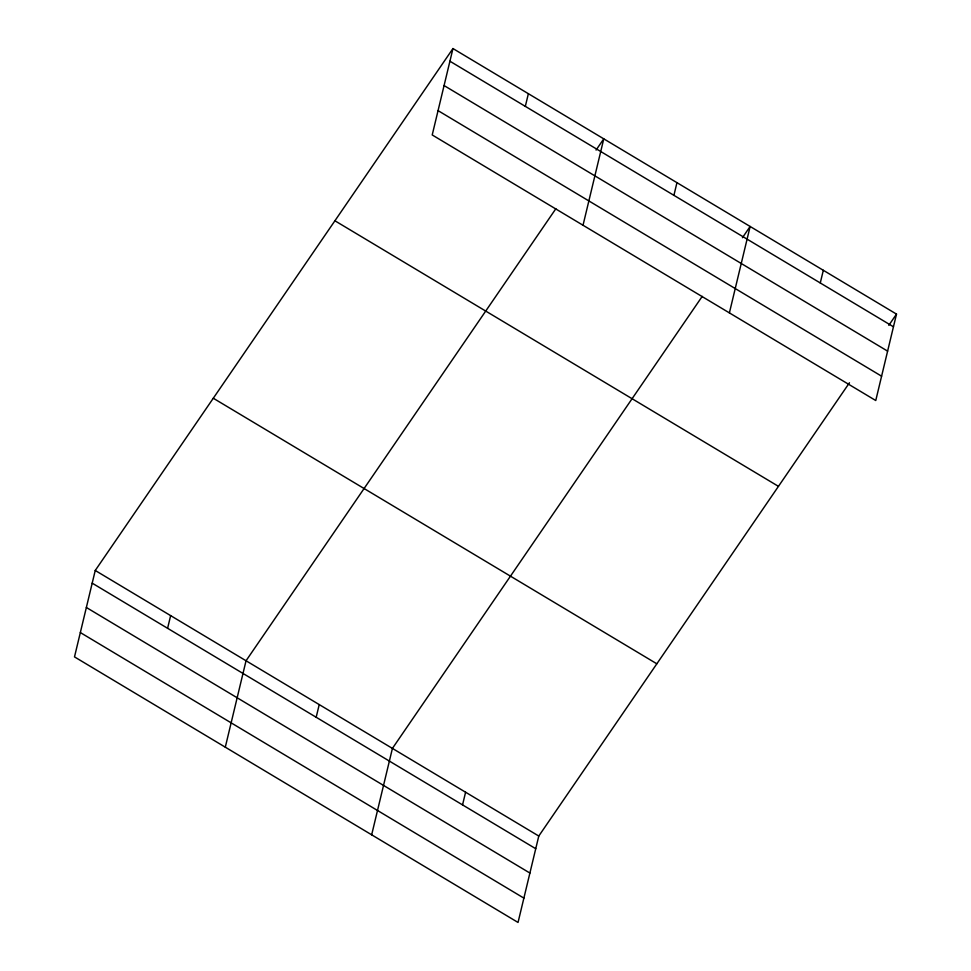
<?xml version="1.0" encoding="UTF-8"?>
<svg xmlns="http://www.w3.org/2000/svg" width="971" height="971" viewBox="0 0 971 971"><rect width="100%" height="100%" fill="white"/><g stroke="black" fill="none" stroke-linecap="round" stroke-linejoin="round"><path stroke-width="1.46" d="M452.959 48.55L432.216 134.957L875.757 400.525L896.5 314.106L452.959 48.55L95.243 570.475L74.5 656.894L518.041 922.45L538.784 836.043L849.455 382.756M167.595 628.298L170.641 615.626M225.296 747.185L246.039 660.765L555.861 208.729M316.182 717.266L319.228 704.582M525.323 106.373L528.37 93.702M371.662 834.817L392.418 748.398L702.227 296.373M583.025 225.248L603.768 138.841L596.073 150.068M462.548 804.898L465.595 792.215M673.91 195.341L676.957 182.657M729.391 312.893L750.134 226.474L742.439 237.713M820.277 282.974L823.323 270.29M888.805 325.346L896.5 314.106M449.925 61.222L893.466 326.79M444.075 85.557L887.615 351.126M438.067 110.633L881.595 376.19M334.922 220.781L778.451 486.35M213.292 398.244L656.833 663.8M95.243 570.475L538.784 836.043M92.196 583.158L535.737 848.715M86.358 607.482L529.899 873.05M80.338 632.558L523.879 898.114"/></g></svg>
